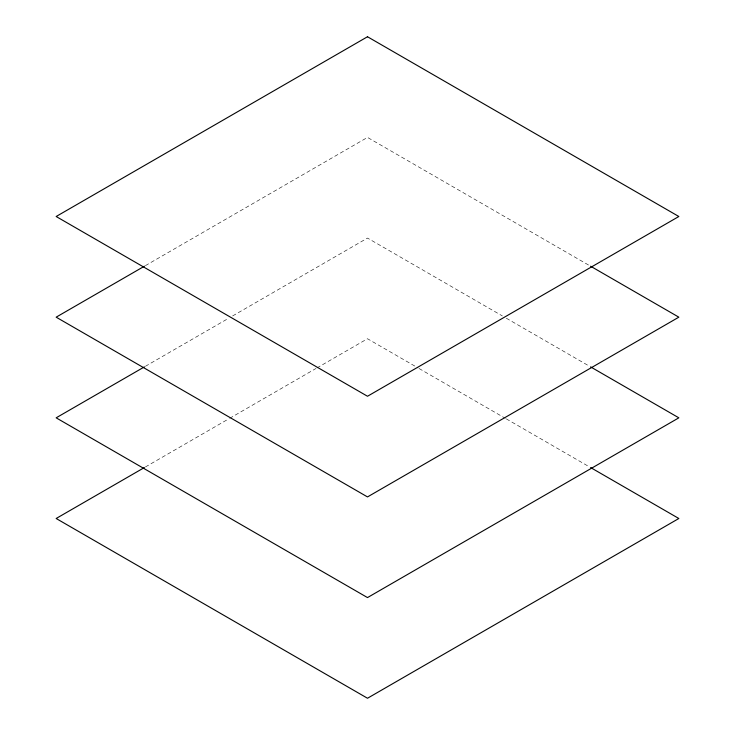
<?xml version="1.0" encoding="UTF-8"?>
<svg xmlns="http://www.w3.org/2000/svg" width="735" height="735" viewBox="0 0 735 735"><rect width="100%" height="100%" fill="white"/><g stroke="black" fill="none" stroke-linecap="round" stroke-linejoin="round"><path stroke-width="0.55" stroke-dasharray="3.67 2.76" d="M145.392 265.647L367.5 137.417L589.608 265.647M145.392 366.306L228.686 318.227M232.646 315.931L367.5 238.076L502.354 315.931M145.392 466.973L228.686 418.886M229.678 418.316L315.94 368.511M316.932 367.941L367.5 338.743L418.068 367.941M506.314 318.227L589.608 366.306M419.06 368.511L505.322 418.316M506.314 418.886L589.608 466.973"/><path stroke-width="1.1" d="M144.4 266.217L56.154 317.171L367.5 496.924L678.846 317.171L590.6 266.217M144.4 366.884L56.154 417.829L367.5 597.583L678.846 417.829L590.6 366.884M144.4 467.543L56.154 518.497L367.5 698.25L678.846 518.497L590.6 467.543M367.5 36.75L56.154 216.503L367.5 396.257L678.846 216.503L367.5 36.75"/></g></svg>
